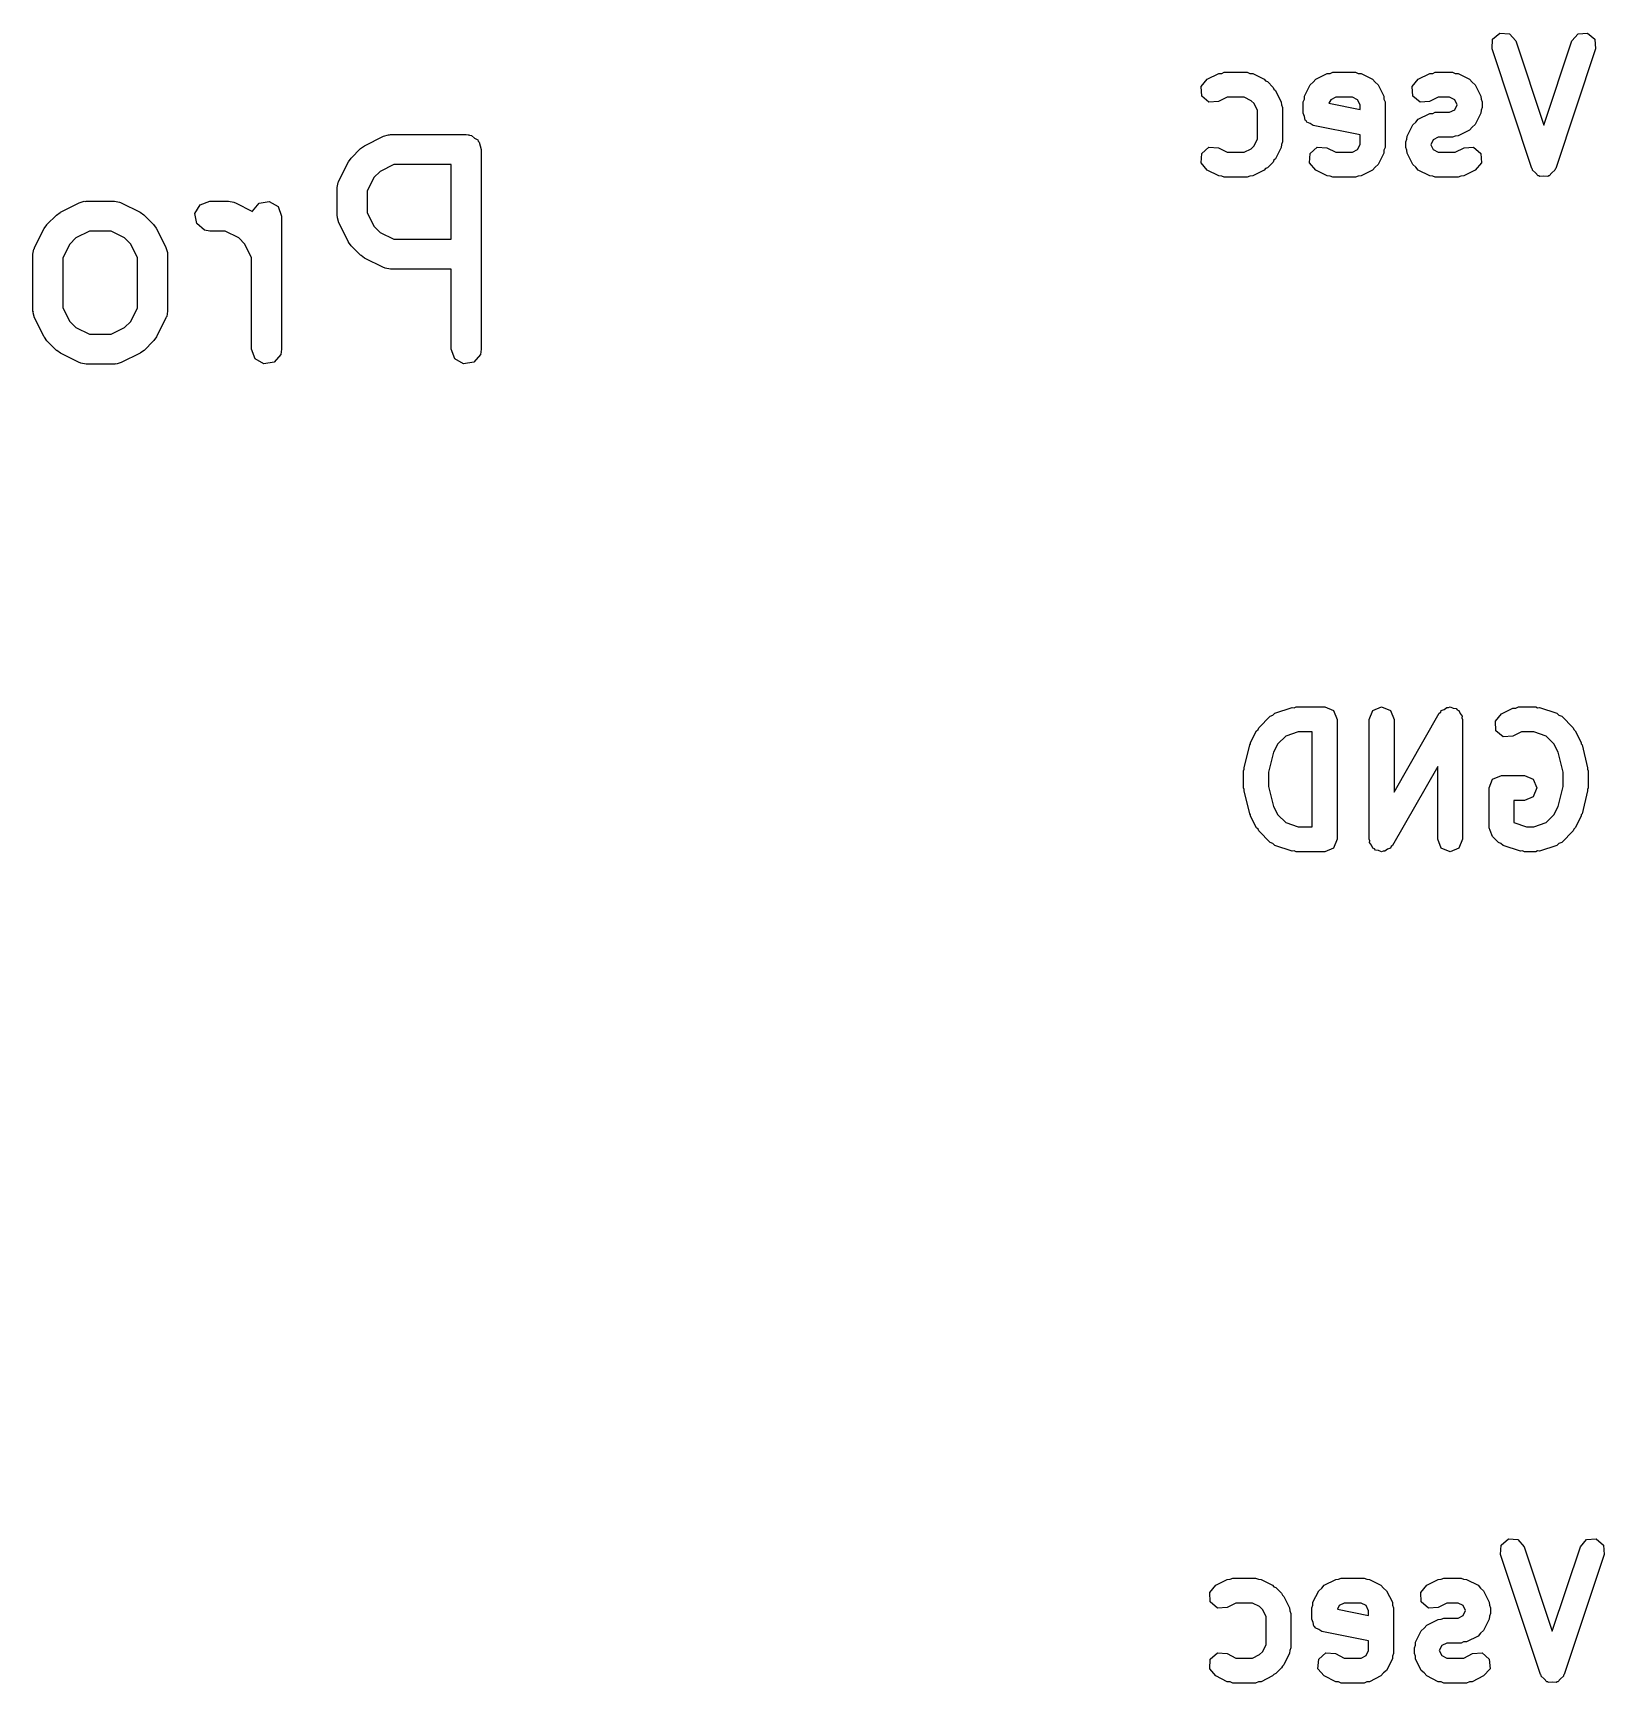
# Model space of a CAD drawing. Extents: x 83.8 to 114.9, y -109.2 to -88.6.
# Drawn here: x 107.02 to 114.89, y -97.94 to -89.67 of the extents above; entities that cross this region are included whole.
import ezdxf

# ---------------------------------------------------------------- set-up
doc = ezdxf.new("R2010")
doc.units = 0
doc.layers.add('BLACK', color=7, linetype='CONTINUOUS')

msp = doc.modelspace()

# ---------------------------------------------------------------- linework, layer by layer
at = {"layer": 'BLACK', "linetype": 'CONTINUOUS'}
for p, q in [((114.328, -89.7525), (114.331, -89.7048)), ((114.331, -89.7048), (114.368, -89.6734)), ((114.368, -89.6734), (114.415, -89.6768)), ((114.415, -89.6768), (114.447, -89.713)), ((114.447, -89.713), (114.587, -90.1351)), ((114.587, -90.1351), (114.728, -89.713)), ((114.728, -89.713), (114.759, -89.6768)), ((114.759, -89.6768), (114.807, -89.6734)), ((114.807, -89.6734), (114.843, -89.7048)), ((114.843, -89.7048), (114.847, -89.7525)), ((114.528, -90.3525), (114.328, -89.7525)), ((114.847, -89.7525), (114.647, -90.3525)), ((112.871, -89.9415), (112.902, -89.9054)), ((112.902, -89.9054), (112.959, -89.8768)), ((112.959, -89.8768), (112.974, -89.8758)), ((112.974, -89.8758), (112.987, -89.8702)), ((112.987, -89.8702), (113.102, -89.8702)), ((113.102, -89.8702), (113.115, -89.8758)), ((113.115, -89.8758), (113.13, -89.8768)), ((113.13, -89.8768), (113.187, -89.9054)), ((113.187, -89.9054), (113.193, -89.9132)), ((113.193, -89.9132), (113.203, -89.9171)), ((113.432, -89.9204), (113.445, -89.9054)), ((113.445, -89.9054), (113.502, -89.8768)), ((113.502, -89.8768), (113.517, -89.8758)), ((113.517, -89.8758), (113.53, -89.8702)), ((113.53, -89.8702), (113.644, -89.8702)), ((113.644, -89.8702), (113.658, -89.8758)), ((113.658, -89.8758), (113.672, -89.8768)), ((113.672, -89.8768), (113.73, -89.9054)), ((113.73, -89.9054), (113.743, -89.9204)), ((113.928, -89.9415), (113.959, -89.9054)), ((113.959, -89.9054), (114.017, -89.8768)), ((114.017, -89.8768), (114.031, -89.8758)), ((114.031, -89.8758), (114.044, -89.8702)), ((114.044, -89.8702), (114.13, -89.8702)), ((114.13, -89.8702), (114.144, -89.8758)), ((114.144, -89.8758), (114.158, -89.8768)), ((114.158, -89.8768), (114.215, -89.9054)), ((114.215, -89.9054), (114.228, -89.9204)), ((112.874, -89.9893), (112.871, -89.9415)), ((112.91, -90.0206), (112.874, -89.9893)), ((113.002, -89.9952), (112.958, -90.0172)), ((113.087, -89.9952), (113.002, -89.9952)), ((113.122, -90.0127), (113.087, -89.9952)), ((113.203, -89.9171), (113.232, -89.9457)), ((113.232, -89.9457), (113.235, -89.9552)), ((113.235, -89.9552), (113.243, -89.9619)), ((113.243, -89.9619), (113.272, -90.0191)), ((113.388, -90.005), (113.389, -89.9905)), ((113.389, -89.9905), (113.417, -89.9334)), ((113.417, -89.9334), (113.432, -89.9204)), ((113.545, -89.9952), (113.52, -90.0079)), ((113.63, -89.9952), (113.545, -89.9952)), ((113.655, -90.0079), (113.63, -89.9952)), ((113.743, -89.9204), (113.758, -89.9334)), ((113.758, -89.9334), (113.786, -89.9905)), ((113.786, -89.9905), (113.787, -90.005)), ((113.931, -89.9893), (113.928, -89.9415)), ((113.968, -90.0206), (113.931, -89.9893)), ((114.059, -89.9952), (114.015, -90.0172)), ((114.115, -89.9952), (114.059, -89.9952)), ((114.141, -90.0079), (114.115, -89.9952)), ((114.228, -89.9204), (114.243, -89.9334)), ((114.243, -89.9334), (114.272, -89.9905)), ((114.272, -89.9905), (114.273, -90.005)), ((112.958, -90.0172), (112.91, -90.0206)), ((113.136, -90.0269), (113.122, -90.0127)), ((113.153, -90.0618), (113.136, -90.0269)), ((113.153, -90.2037), (113.153, -90.0618)), ((113.272, -90.0191), (113.273, -90.0336)), ((113.273, -90.0336), (113.278, -90.047)), ((113.278, -90.047), (113.278, -90.2184)), ((113.382, -90.0185), (113.388, -90.005)), ((113.382, -90.0756), (113.382, -90.0185)), ((113.389, -90.0924), (113.382, -90.0756)), ((113.52, -90.0079), (113.511, -90.0252)), ((113.511, -90.0252), (113.668, -90.0565)), ((113.668, -90.0332), (113.655, -90.0079)), ((113.668, -90.0565), (113.668, -90.0332)), ((113.787, -90.005), (113.793, -90.0185)), ((113.793, -90.0185), (113.793, -90.247)), ((113.959, -90.1054), (114.017, -90.0768)), ((114.015, -90.0172), (113.968, -90.0206)), ((114.017, -90.0768), (114.031, -90.0758)), ((114.031, -90.0758), (114.044, -90.0702)), ((114.044, -90.0702), (114.115, -90.0702)), ((114.115, -90.0702), (114.141, -90.0576)), ((114.153, -90.0327), (114.141, -90.0079)), ((114.141, -90.0576), (114.153, -90.0327)), ((114.272, -90.075), (114.243, -90.1321)), ((114.273, -90.0605), (114.272, -90.075)), ((114.273, -90.005), (114.278, -90.0185)), ((114.278, -90.047), (114.273, -90.0605)), ((114.278, -90.0185), (114.278, -90.047)), ((113.392, -90.1103), (113.389, -90.0924)), ((113.398, -90.1138), (113.392, -90.1103)), ((113.4, -90.1198), (113.398, -90.1138)), ((113.417, -90.1268), (113.4, -90.1198)), ((113.432, -90.1369), (113.417, -90.1268)), ((113.668, -90.184), (113.432, -90.1369)), ((113.903, -90.1905), (113.931, -90.1334)), ((113.931, -90.1334), (113.946, -90.1204)), ((113.946, -90.1204), (113.959, -90.1054)), ((114.215, -90.1601), (114.158, -90.1886)), ((114.228, -90.1451), (114.215, -90.1601)), ((114.243, -90.1321), (114.228, -90.1451)), ((108.661, -90.252), (108.68, -90.2391)), ((108.68, -90.2391), (108.681, -90.2379)), ((108.681, -90.2379), (108.776, -90.1903)), ((108.776, -90.1903), (108.801, -90.1829)), ((108.801, -90.1829), (108.805, -90.1839)), ((108.805, -90.1839), (108.81, -90.1824)), ((108.81, -90.1824), (109.19, -90.1824)), ((109.19, -90.1824), (109.2, -90.1841)), ((109.2, -90.1841), (109.203, -90.1835)), ((109.203, -90.1835), (109.206, -90.1852)), ((109.206, -90.1852), (109.216, -90.1869)), ((109.216, -90.1869), (109.231, -90.1994)), ((109.231, -90.1994), (109.248, -90.2092)), ((109.248, -90.2092), (109.25, -90.2155)), ((109.25, -90.2155), (109.255, -90.2199)), ((109.255, -90.2199), (109.259, -90.2391)), ((109.259, -90.2391), (109.265, -90.2574)), ((112.874, -90.2762), (112.91, -90.2449)), ((112.91, -90.2449), (112.958, -90.2483)), ((113.122, -90.2528), (113.136, -90.2386)), ((113.136, -90.2386), (113.153, -90.2037)), ((113.273, -90.2319), (113.272, -90.2464)), ((113.278, -90.2184), (113.273, -90.2319)), ((113.417, -90.2762), (113.453, -90.2449)), ((113.453, -90.2449), (113.501, -90.2483)), ((113.655, -90.2576), (113.668, -90.2323)), ((113.668, -90.2323), (113.668, -90.184)), ((113.896, -90.2184), (113.902, -90.205)), ((113.896, -90.247), (113.896, -90.2184)), ((113.902, -90.205), (113.903, -90.1905)), ((114.034, -90.2079), (114.021, -90.2327)), ((114.021, -90.2327), (114.034, -90.2576)), ((114.059, -90.1952), (114.034, -90.2079)), ((114.13, -90.1952), (114.059, -90.1952)), ((114.144, -90.1897), (114.13, -90.1952)), ((114.158, -90.1886), (114.144, -90.1897)), ((114.188, -90.2483), (114.236, -90.2449)), ((114.236, -90.2449), (114.272, -90.2762)), ((108.552, -90.4143), (108.6, -90.3191)), ((108.6, -90.3191), (108.613, -90.3011)), ((108.613, -90.3011), (108.614, -90.2996)), ((108.614, -90.2996), (108.661, -90.252)), ((109.265, -90.2574), (109.265, -91.2574)), ((112.871, -90.3239), (112.874, -90.2762)), ((112.902, -90.3601), (112.871, -90.3239)), ((112.958, -90.2483), (113.002, -90.2702)), ((113.002, -90.2702), (113.087, -90.2702)), ((113.087, -90.2702), (113.122, -90.2528)), ((113.232, -90.3198), (113.203, -90.3484)), ((113.235, -90.3103), (113.232, -90.3198)), ((113.243, -90.3035), (113.235, -90.3103)), ((113.272, -90.2464), (113.243, -90.3035)), ((113.414, -90.3239), (113.417, -90.2762)), ((113.445, -90.3601), (113.414, -90.3239)), ((113.501, -90.2483), (113.545, -90.2702)), ((113.545, -90.2702), (113.63, -90.2702)), ((113.63, -90.2702), (113.655, -90.2576)), ((113.786, -90.275), (113.758, -90.3321)), ((113.787, -90.2605), (113.786, -90.275)), ((113.793, -90.247), (113.787, -90.2605)), ((113.902, -90.2605), (113.896, -90.247)), ((113.903, -90.275), (113.902, -90.2605)), ((113.931, -90.3321), (113.903, -90.275)), ((114.034, -90.2576), (114.059, -90.2702)), ((114.059, -90.2702), (114.144, -90.2702)), ((114.144, -90.2702), (114.188, -90.2483)), ((114.275, -90.3239), (114.244, -90.3601)), ((114.272, -90.2762), (114.275, -90.3239)), ((108.728, -90.397), (108.694, -90.4656)), ((108.759, -90.3666), (108.728, -90.397)), ((108.827, -90.3324), (108.759, -90.3666)), ((109.115, -90.3324), (108.827, -90.3324)), ((109.115, -90.7062), (109.115, -90.3324)), ((112.959, -90.3886), (112.902, -90.3601)), ((112.974, -90.3897), (112.959, -90.3886)), ((112.987, -90.3952), (112.974, -90.3897)), ((113.102, -90.3952), (112.987, -90.3952)), ((113.115, -90.3897), (113.102, -90.3952)), ((113.13, -90.3886), (113.115, -90.3897)), ((113.187, -90.3601), (113.13, -90.3886)), ((113.193, -90.3523), (113.187, -90.3601)), ((113.203, -90.3484), (113.193, -90.3523)), ((113.502, -90.3886), (113.445, -90.3601)), ((113.517, -90.3897), (113.502, -90.3886)), ((113.53, -90.3952), (113.517, -90.3897)), ((113.644, -90.3952), (113.53, -90.3952)), ((113.658, -90.3897), (113.644, -90.3952)), ((113.672, -90.3886), (113.658, -90.3897)), ((113.73, -90.3601), (113.672, -90.3886)), ((113.743, -90.3451), (113.73, -90.3601)), ((113.758, -90.3321), (113.743, -90.3451)), ((113.946, -90.3451), (113.931, -90.3321)), ((113.959, -90.3601), (113.946, -90.3451)), ((114.017, -90.3886), (113.959, -90.3601)), ((114.031, -90.3897), (114.017, -90.3886)), ((114.044, -90.3952), (114.031, -90.3897)), ((114.159, -90.3952), (114.044, -90.3952)), ((114.172, -90.3897), (114.159, -90.3952)), ((114.187, -90.3886), (114.172, -90.3897)), ((114.244, -90.3601), (114.187, -90.3886)), ((114.531, -90.356), (114.528, -90.3525)), ((114.531, -90.3607), (114.531, -90.356)), ((114.546, -90.3737), (114.531, -90.3607)), ((114.559, -90.3886), (114.546, -90.3737)), ((114.564, -90.389), (114.559, -90.3886)), ((114.568, -90.392), (114.564, -90.389)), ((114.587, -90.3906), (114.568, -90.392)), ((114.607, -90.392), (114.587, -90.3906)), ((114.611, -90.389), (114.607, -90.392)), ((114.615, -90.3886), (114.611, -90.389)), ((114.628, -90.3737), (114.615, -90.3886)), ((114.643, -90.3607), (114.628, -90.3737)), ((114.644, -90.356), (114.643, -90.3607)), ((114.647, -90.3525), (114.644, -90.356)), ((108.544, -90.4479), (108.549, -90.4222)), ((108.544, -90.5907), (108.544, -90.4479)), ((108.549, -90.4222), (108.551, -90.4188)), ((108.551, -90.4188), (108.552, -90.4143)), ((108.694, -90.4656), (108.694, -90.573)), ((107.137, -90.5853), (107.156, -90.5724)), ((107.156, -90.5724), (107.157, -90.5713)), ((107.157, -90.5713), (107.252, -90.5236)), ((107.252, -90.5236), (107.277, -90.5162)), ((107.277, -90.5162), (107.281, -90.5172)), ((107.281, -90.5172), (107.286, -90.5157)), ((107.286, -90.5157), (107.429, -90.5157)), ((107.429, -90.5157), (107.454, -90.5202)), ((107.454, -90.5202), (107.458, -90.5231)), ((107.458, -90.5231), (107.462, -90.5236)), ((107.462, -90.5236), (107.557, -90.5713)), ((107.557, -90.5713), (107.575, -90.5846)), ((107.831, -90.5777), (107.857, -90.5333)), ((107.857, -90.5333), (107.905, -90.5157)), ((107.905, -90.5157), (108, -90.5157)), ((108, -90.5157), (108.026, -90.5202)), ((108.026, -90.5202), (108.029, -90.5231)), ((108.029, -90.5231), (108.034, -90.5236)), ((108.034, -90.5236), (108.12, -90.5667)), ((108.12, -90.5651), (108.153, -90.5258)), ((108.12, -90.5667), (108.12, -90.5651)), ((108.153, -90.5258), (108.203, -90.5169)), ((108.203, -90.5169), (108.248, -90.5425)), ((108.248, -90.5425), (108.265, -90.5907)), ((108.694, -90.573), (108.728, -90.6415)), ((107.028, -90.7476), (107.076, -90.6524)), ((107.076, -90.6524), (107.089, -90.6344)), ((107.089, -90.6344), (107.09, -90.6329)), ((107.09, -90.6329), (107.137, -90.5853)), ((107.575, -90.5846), (107.577, -90.5853)), ((107.577, -90.5853), (107.624, -90.6329)), ((107.624, -90.6329), (107.637, -90.6513)), ((107.637, -90.6513), (107.639, -90.6524)), ((107.639, -90.6524), (107.686, -90.7476)), ((107.84, -90.6282), (107.831, -90.5777)), ((107.879, -90.6612), (107.84, -90.6282)), ((108.265, -90.5907), (108.265, -91.2574)), ((108.546, -90.5949), (108.544, -90.5907)), ((108.545, -90.5993), (108.546, -90.5949)), ((108.552, -90.6243), (108.545, -90.5993)), ((108.6, -90.7195), (108.552, -90.6243)), ((108.728, -90.6415), (108.759, -90.6719)), ((107.204, -90.7304), (107.17, -90.7989)), ((107.235, -90.7), (107.204, -90.7304)), ((107.303, -90.6657), (107.235, -90.7)), ((107.411, -90.6657), (107.303, -90.6657)), ((107.479, -90.7), (107.411, -90.6657)), ((107.51, -90.7304), (107.479, -90.7)), ((107.544, -90.7989), (107.51, -90.7304)), ((107.905, -90.6657), (107.879, -90.6612)), ((107.982, -90.6657), (107.905, -90.6657)), ((108.051, -90.7), (107.982, -90.6657)), ((108.081, -90.7304), (108.051, -90.7)), ((108.115, -90.7989), (108.081, -90.7304)), ((108.601, -90.7206), (108.6, -90.7195)), ((108.614, -90.739), (108.601, -90.7206)), ((108.661, -90.7866), (108.614, -90.739)), ((108.759, -90.6719), (108.827, -90.7062)), ((108.827, -90.7062), (109.115, -90.7062)), ((107.02, -90.7812), (107.025, -90.7555)), ((107.02, -91.0669), (107.02, -90.7812)), ((107.025, -90.7555), (107.028, -90.7521)), ((107.028, -90.7521), (107.028, -90.7476)), ((107.17, -90.7989), (107.17, -91.0492)), ((107.544, -91.0492), (107.544, -90.7989)), ((107.686, -90.7476), (107.694, -90.7726)), ((107.694, -90.7726), (107.693, -90.777)), ((107.693, -90.777), (107.694, -90.7812)), ((107.694, -90.7812), (107.694, -91.0669)), ((108.115, -91.2574), (108.115, -90.7989)), ((108.663, -90.7873), (108.661, -90.7866)), ((108.681, -90.8007), (108.663, -90.7873)), ((108.776, -90.8483), (108.681, -90.8007)), ((108.78, -90.8488), (108.776, -90.8483)), ((108.784, -90.8517), (108.78, -90.8488)), ((108.81, -90.8562), (108.784, -90.8517)), ((109.115, -90.8562), (108.81, -90.8562)), ((109.115, -91.2574), (109.115, -90.8562)), ((107.022, -91.0711), (107.02, -91.0669)), ((107.021, -91.0755), (107.022, -91.0711)), ((107.17, -91.0492), (107.204, -91.1177)), ((107.51, -91.1177), (107.544, -91.0492)), ((107.694, -91.0669), (107.69, -91.0926)), ((107.028, -91.1004), (107.021, -91.0755)), ((107.076, -91.1957), (107.028, -91.1004)), ((107.204, -91.1177), (107.235, -91.1481)), ((107.235, -91.1481), (107.303, -91.1824)), ((107.411, -91.1824), (107.479, -91.1481)), ((107.479, -91.1481), (107.51, -91.1177)), ((107.686, -91.1004), (107.639, -91.1957)), ((107.687, -91.096), (107.686, -91.1004)), ((107.69, -91.0926), (107.687, -91.096)), ((107.077, -91.1968), (107.076, -91.1957)), ((107.09, -91.2152), (107.077, -91.1968)), ((107.137, -91.2628), (107.09, -91.2152)), ((107.303, -91.1824), (107.411, -91.1824)), ((107.624, -91.2152), (107.577, -91.2628)), ((107.625, -91.2137), (107.624, -91.2152)), ((107.639, -91.1957), (107.625, -91.2137)), ((107.139, -91.2635), (107.137, -91.2628)), ((107.157, -91.2768), (107.139, -91.2635)), ((107.252, -91.3245), (107.157, -91.2768)), ((107.557, -91.2768), (107.462, -91.3245)), ((107.558, -91.2757), (107.557, -91.2768)), ((107.577, -91.2628), (107.558, -91.2757)), ((108.133, -91.3056), (108.115, -91.2574)), ((108.177, -91.3312), (108.133, -91.3056)), ((108.261, -91.283), (108.228, -91.3223)), ((108.265, -91.2574), (108.261, -91.283)), ((109.133, -91.3056), (109.115, -91.2574)), ((109.177, -91.3312), (109.133, -91.3056)), ((109.261, -91.283), (109.228, -91.3223)), ((109.265, -91.2574), (109.261, -91.283)), ((107.257, -91.325), (107.252, -91.3245)), ((107.26, -91.3279), (107.257, -91.325)), ((107.286, -91.3324), (107.26, -91.3279)), ((107.429, -91.3324), (107.286, -91.3324)), ((107.433, -91.3308), (107.429, -91.3324)), ((107.437, -91.3319), (107.433, -91.3308)), ((107.462, -91.3245), (107.437, -91.3319)), ((108.228, -91.3223), (108.177, -91.3312)), ((109.228, -91.3223), (109.177, -91.3312)), ((113.241, -93.0808), (113.327, -93.0522)), ((113.327, -93.0522), (113.337, -93.0529)), ((113.337, -93.0529), (113.347, -93.049)), ((113.347, -93.049), (113.49, -93.049)), ((113.49, -93.049), (113.534, -93.0673)), ((113.731, -93.0673), (113.775, -93.049)), ((113.775, -93.049), (113.819, -93.0673)), ((114.089, -93.0611), (114.102, -93.0512)), ((114.102, -93.0512), (114.11, -93.0523)), ((114.11, -93.0523), (114.118, -93.049)), ((114.118, -93.049), (114.133, -93.0552)), ((114.433, -93.0556), (114.448, -93.0546)), ((114.448, -93.0546), (114.461, -93.049)), ((114.461, -93.049), (114.547, -93.049)), ((114.547, -93.049), (114.556, -93.0529)), ((114.556, -93.0529), (114.566, -93.0522)), ((114.566, -93.0522), (114.652, -93.0808)), ((113.16, -93.153), (113.217, -93.0959)), ((113.217, -93.0959), (113.23, -93.0903)), ((113.23, -93.0903), (113.241, -93.0808)), ((113.534, -93.0673), (113.552, -93.1115)), ((113.552, -93.1115), (113.552, -93.7115)), ((113.713, -93.1115), (113.731, -93.0673)), ((113.713, -93.7115), (113.713, -93.1115)), ((113.819, -93.0673), (113.838, -93.1115)), ((113.838, -93.4762), (114.064, -93.0805)), ((113.838, -93.1115), (113.838, -93.4762)), ((114.064, -93.0805), (114.071, -93.0752)), ((114.071, -93.0752), (114.074, -93.0673)), ((114.074, -93.0673), (114.089, -93.0611)), ((114.133, -93.0552), (114.149, -93.0572)), ((114.149, -93.0572), (114.154, -93.064)), ((114.154, -93.064), (114.162, -93.0673)), ((114.162, -93.0673), (114.169, -93.0823)), ((114.169, -93.0823), (114.178, -93.0951)), ((114.178, -93.0951), (114.177, -93.1036)), ((114.177, -93.1036), (114.181, -93.1115)), ((114.181, -93.1115), (114.181, -93.7115)), ((114.345, -93.1203), (114.376, -93.0842)), ((114.348, -93.168), (114.345, -93.1203)), ((114.376, -93.0842), (114.433, -93.0556)), ((114.652, -93.0808), (114.663, -93.0903)), ((114.663, -93.0903), (114.677, -93.0959)), ((114.677, -93.0959), (114.734, -93.153)), ((113.119, -93.2264), (113.148, -93.1693)), ((113.148, -93.1693), (113.156, -93.1625)), ((113.156, -93.1625), (113.16, -93.153)), ((113.295, -93.1947), (113.255, -93.2342)), ((113.357, -93.174), (113.295, -93.1947)), ((113.427, -93.174), (113.357, -93.174)), ((113.427, -93.649), (113.427, -93.174)), ((114.384, -93.1994), (114.348, -93.168)), ((114.432, -93.196), (114.384, -93.1994)), ((114.476, -93.174), (114.432, -93.196)), ((114.537, -93.174), (114.476, -93.174)), ((114.599, -93.1947), (114.537, -93.174)), ((114.638, -93.2342), (114.599, -93.1947)), ((114.734, -93.153), (114.738, -93.1625)), ((114.738, -93.1625), (114.745, -93.1693)), ((114.745, -93.1693), (114.774, -93.2264)), ((113.086, -93.3535), (113.115, -93.2392)), ((113.115, -93.2392), (113.119, -93.2335)), ((113.119, -93.2335), (113.119, -93.2264)), ((113.234, -93.2762), (113.209, -93.3763)), ((113.255, -93.2342), (113.234, -93.2762)), ((114.659, -93.2762), (114.638, -93.2342)), ((114.684, -93.3763), (114.659, -93.2762)), ((114.774, -93.2264), (114.775, -93.2335)), ((114.775, -93.2335), (114.779, -93.2392)), ((114.779, -93.2392), (114.807, -93.3535)), ((113.084, -93.3686), (113.087, -93.3613)), ((113.084, -93.4544), (113.084, -93.3686)), ((113.087, -93.3613), (113.086, -93.3535)), ((113.209, -93.3763), (113.209, -93.4467)), ((114.056, -93.3468), (113.83, -93.7425)), ((114.056, -93.7115), (114.056, -93.3468)), ((114.684, -93.4467), (114.684, -93.3763)), ((114.807, -93.3535), (114.806, -93.3613)), ((114.806, -93.3613), (114.809, -93.3686)), ((114.809, -93.3686), (114.809, -93.4544)), ((113.087, -93.4617), (113.084, -93.4544)), ((113.086, -93.4695), (113.087, -93.4617)), ((113.209, -93.4467), (113.234, -93.5468)), ((114.313, -93.4544), (114.331, -93.4102)), ((114.313, -93.6544), (114.313, -93.4544)), ((114.331, -93.4102), (114.375, -93.3919)), ((114.375, -93.3919), (114.49, -93.3919)), ((114.49, -93.3919), (114.534, -93.4102)), ((114.534, -93.4102), (114.552, -93.4544)), ((114.552, -93.4544), (114.534, -93.4986)), ((114.659, -93.5468), (114.684, -93.4467)), ((114.809, -93.4544), (114.806, -93.4617)), ((114.806, -93.4617), (114.807, -93.4695)), ((113.115, -93.5838), (113.086, -93.4695)), ((113.234, -93.5468), (113.255, -93.5888)), ((114.49, -93.5169), (114.438, -93.5169)), ((114.438, -93.5169), (114.438, -93.6284)), ((114.534, -93.4986), (114.49, -93.5169)), ((114.638, -93.5888), (114.659, -93.5468)), ((114.807, -93.4695), (114.779, -93.5838)), ((113.119, -93.5895), (113.115, -93.5838)), ((113.119, -93.5966), (113.119, -93.5895)), ((113.148, -93.6537), (113.119, -93.5966)), ((113.255, -93.5888), (113.295, -93.6283)), ((113.295, -93.6283), (113.357, -93.649)), ((114.438, -93.6284), (114.5, -93.649)), ((114.537, -93.649), (114.599, -93.6283)), ((114.599, -93.6283), (114.638, -93.5888)), ((114.774, -93.5966), (114.745, -93.6537)), ((114.775, -93.5895), (114.774, -93.5966)), ((114.779, -93.5838), (114.775, -93.5895)), ((113.156, -93.6605), (113.148, -93.6537)), ((113.16, -93.67), (113.156, -93.6605)), ((113.217, -93.7271), (113.16, -93.67)), ((113.357, -93.649), (113.427, -93.649)), ((113.552, -93.7115), (113.534, -93.7557)), ((113.716, -93.7194), (113.713, -93.7115)), ((114.074, -93.7557), (114.056, -93.7115)), ((114.181, -93.7115), (114.162, -93.7557)), ((114.318, -93.6673), (114.313, -93.6544)), ((114.331, -93.6986), (114.318, -93.6673)), ((114.36, -93.7271), (114.331, -93.6986)), ((114.5, -93.649), (114.537, -93.649)), ((114.734, -93.67), (114.677, -93.7271)), ((114.738, -93.6605), (114.734, -93.67)), ((114.745, -93.6537), (114.738, -93.6605)), ((113.23, -93.7327), (113.217, -93.7271)), ((113.241, -93.7422), (113.23, -93.7327)), ((113.327, -93.7708), (113.241, -93.7422)), ((113.337, -93.7701), (113.327, -93.7708)), ((113.347, -93.774), (113.337, -93.7701)), ((113.49, -93.774), (113.347, -93.774)), ((113.534, -93.7557), (113.49, -93.774)), ((113.715, -93.7279), (113.716, -93.7194)), ((113.725, -93.7407), (113.715, -93.7279)), ((113.731, -93.7557), (113.725, -93.7407)), ((113.739, -93.759), (113.731, -93.7557)), ((113.744, -93.7658), (113.739, -93.759)), ((113.76, -93.7678), (113.744, -93.7658)), ((113.775, -93.774), (113.76, -93.7678)), ((113.783, -93.7707), (113.775, -93.774)), ((113.792, -93.7718), (113.783, -93.7707)), ((113.804, -93.7619), (113.792, -93.7718)), ((113.819, -93.7557), (113.804, -93.7619)), ((113.823, -93.7478), (113.819, -93.7557)), ((113.83, -93.7425), (113.823, -93.7478)), ((114.118, -93.774), (114.074, -93.7557)), ((114.162, -93.7557), (114.118, -93.774)), ((114.373, -93.7327), (114.36, -93.7271)), ((114.384, -93.7422), (114.373, -93.7327)), ((114.47, -93.7708), (114.384, -93.7422)), ((114.48, -93.7701), (114.47, -93.7708)), ((114.49, -93.774), (114.48, -93.7701)), ((114.547, -93.774), (114.49, -93.774)), ((114.556, -93.7701), (114.547, -93.774)), ((114.566, -93.7708), (114.556, -93.7701)), ((114.652, -93.7422), (114.566, -93.7708)), ((114.663, -93.7327), (114.652, -93.7422)), ((114.677, -93.7271), (114.663, -93.7327)), ((114.371, -97.2948), (114.374, -97.2471)), ((114.374, -97.2471), (114.41, -97.2158)), ((114.41, -97.2158), (114.458, -97.2192)), ((114.458, -97.2192), (114.489, -97.2553)), ((114.489, -97.2553), (114.63, -97.6774)), ((114.63, -97.6774), (114.771, -97.2553)), ((114.771, -97.2553), (114.802, -97.2192)), ((114.802, -97.2192), (114.85, -97.2158)), ((114.85, -97.2158), (114.886, -97.2471)), ((114.886, -97.2471), (114.889, -97.2948)), ((114.571, -97.8948), (114.371, -97.2948)), ((114.889, -97.2948), (114.689, -97.8948)), ((112.945, -97.4477), (113.002, -97.4192)), ((113.002, -97.4192), (113.016, -97.4181)), ((113.016, -97.4181), (113.03, -97.4126)), ((113.03, -97.4126), (113.144, -97.4126)), ((113.144, -97.4126), (113.158, -97.4181)), ((113.158, -97.4181), (113.172, -97.4192)), ((113.172, -97.4192), (113.229, -97.4477)), ((113.488, -97.4477), (113.545, -97.4192)), ((113.545, -97.4192), (113.559, -97.4181)), ((113.559, -97.4181), (113.573, -97.4126)), ((113.573, -97.4126), (113.687, -97.4126)), ((113.687, -97.4126), (113.701, -97.4181)), ((113.701, -97.4181), (113.715, -97.4192)), ((113.715, -97.4192), (113.772, -97.4477)), ((114.002, -97.4477), (114.059, -97.4192)), ((114.059, -97.4192), (114.074, -97.4181)), ((114.074, -97.4181), (114.087, -97.4126)), ((114.087, -97.4126), (114.173, -97.4126)), ((114.173, -97.4126), (114.186, -97.4181)), ((114.186, -97.4181), (114.201, -97.4192)), ((114.201, -97.4192), (114.258, -97.4477)), ((112.914, -97.4839), (112.945, -97.4477)), ((112.917, -97.5316), (112.914, -97.4839)), ((113.229, -97.4477), (113.236, -97.4555)), ((113.236, -97.4555), (113.246, -97.4594)), ((113.246, -97.4594), (113.274, -97.488)), ((113.274, -97.488), (113.278, -97.4975)), ((113.278, -97.4975), (113.286, -97.5043)), ((113.286, -97.5043), (113.314, -97.5614)), ((113.431, -97.5328), (113.46, -97.4757)), ((113.46, -97.4757), (113.475, -97.4627)), ((113.475, -97.4627), (113.488, -97.4477)), ((113.772, -97.4477), (113.785, -97.4627)), ((113.785, -97.4627), (113.8, -97.4757)), ((113.8, -97.4757), (113.829, -97.5328)), ((113.971, -97.4839), (114.002, -97.4477)), ((113.974, -97.5316), (113.971, -97.4839)), ((114.258, -97.4477), (114.271, -97.4627)), ((114.271, -97.4627), (114.286, -97.4757)), ((114.286, -97.4757), (114.314, -97.5328)), ((112.953, -97.5629), (112.917, -97.5316)), ((113.001, -97.5595), (112.953, -97.5629)), ((113.045, -97.5376), (113.001, -97.5595)), ((113.129, -97.5376), (113.045, -97.5376)), ((113.164, -97.555), (113.129, -97.5376)), ((113.179, -97.5692), (113.164, -97.555)), ((113.196, -97.6041), (113.179, -97.5692)), ((113.314, -97.5614), (113.315, -97.5759)), ((113.315, -97.5759), (113.321, -97.5893)), ((113.321, -97.5893), (113.321, -97.7608)), ((113.425, -97.5608), (113.43, -97.5473)), ((113.425, -97.6179), (113.425, -97.5608)), ((113.43, -97.5473), (113.431, -97.5328)), ((113.562, -97.5502), (113.554, -97.5675)), ((113.554, -97.5675), (113.71, -97.5988)), ((113.588, -97.5376), (113.562, -97.5502)), ((113.672, -97.5376), (113.588, -97.5376)), ((113.698, -97.5502), (113.672, -97.5376)), ((113.71, -97.5755), (113.698, -97.5502)), ((113.71, -97.5988), (113.71, -97.5755)), ((113.829, -97.5328), (113.83, -97.5473)), ((113.83, -97.5473), (113.835, -97.5608)), ((113.835, -97.5608), (113.835, -97.7893)), ((114.01, -97.5629), (113.974, -97.5316)), ((114.058, -97.5595), (114.01, -97.5629)), ((114.102, -97.5376), (114.058, -97.5595)), ((114.158, -97.5376), (114.102, -97.5376)), ((114.183, -97.5502), (114.158, -97.5376)), ((114.158, -97.6126), (114.183, -97.5999)), ((114.196, -97.5751), (114.183, -97.5502)), ((114.183, -97.5999), (114.196, -97.5751)), ((114.314, -97.5328), (114.315, -97.5473)), ((114.315, -97.5473), (114.321, -97.5608)), ((114.321, -97.5893), (114.315, -97.6028)), ((114.321, -97.5608), (114.321, -97.5893)), ((113.196, -97.746), (113.196, -97.6041)), ((113.432, -97.6347), (113.425, -97.6179)), ((113.435, -97.6526), (113.432, -97.6347)), ((113.44, -97.6562), (113.435, -97.6526)), ((113.443, -97.6621), (113.44, -97.6562)), ((113.46, -97.6691), (113.443, -97.6621)), ((113.475, -97.6792), (113.46, -97.6691)), ((113.71, -97.7263), (113.475, -97.6792)), ((113.945, -97.7328), (113.974, -97.6757)), ((113.974, -97.6757), (113.989, -97.6627)), ((113.989, -97.6627), (114.002, -97.6477)), ((114.002, -97.6477), (114.059, -97.6192)), ((114.059, -97.6192), (114.074, -97.6181)), ((114.074, -97.6181), (114.087, -97.6126)), ((114.087, -97.6126), (114.158, -97.6126)), ((114.286, -97.6744), (114.271, -97.6874)), ((114.314, -97.6173), (114.286, -97.6744)), ((114.315, -97.6028), (114.314, -97.6173)), ((113.179, -97.7809), (113.196, -97.746)), ((113.321, -97.7608), (113.315, -97.7742)), ((113.71, -97.7746), (113.71, -97.7263)), ((113.939, -97.7608), (113.944, -97.7473)), ((113.939, -97.7893), (113.939, -97.7608)), ((113.944, -97.7473), (113.945, -97.7328)), ((114.077, -97.7502), (114.064, -97.7751)), ((114.102, -97.7376), (114.077, -97.7502)), ((114.173, -97.7376), (114.102, -97.7376)), ((114.186, -97.732), (114.173, -97.7376)), ((114.201, -97.731), (114.186, -97.732)), ((114.258, -97.7024), (114.201, -97.731)), ((114.271, -97.6874), (114.258, -97.7024)), ((112.914, -97.8663), (112.917, -97.8185)), ((112.917, -97.8185), (112.953, -97.7872)), ((112.953, -97.7872), (113.001, -97.7906)), ((113.001, -97.7906), (113.045, -97.8126)), ((113.045, -97.8126), (113.129, -97.8126)), ((113.129, -97.8126), (113.164, -97.7951)), ((113.164, -97.7951), (113.179, -97.7809)), ((113.286, -97.8459), (113.278, -97.8526)), ((113.314, -97.7887), (113.286, -97.8459)), ((113.315, -97.7742), (113.314, -97.7887)), ((113.456, -97.8663), (113.46, -97.8185)), ((113.46, -97.8185), (113.496, -97.7872)), ((113.496, -97.7872), (113.544, -97.7906)), ((113.544, -97.7906), (113.588, -97.8126)), ((113.588, -97.8126), (113.672, -97.8126)), ((113.672, -97.8126), (113.698, -97.7999)), ((113.698, -97.7999), (113.71, -97.7746)), ((113.829, -97.8173), (113.8, -97.8744)), ((113.83, -97.8028), (113.829, -97.8173)), ((113.835, -97.7893), (113.83, -97.8028)), ((113.944, -97.8028), (113.939, -97.7893)), ((113.945, -97.8173), (113.944, -97.8028)), ((113.974, -97.8744), (113.945, -97.8173)), ((114.064, -97.7751), (114.077, -97.7999)), ((114.077, -97.7999), (114.102, -97.8126)), ((114.102, -97.8126), (114.187, -97.8126)), ((114.187, -97.8126), (114.231, -97.7906)), ((114.231, -97.7906), (114.278, -97.7872)), ((114.278, -97.7872), (114.314, -97.8185)), ((114.314, -97.8185), (114.318, -97.8663)), ((112.945, -97.9024), (112.914, -97.8663)), ((113.002, -97.931), (112.945, -97.9024)), ((113.229, -97.9024), (113.172, -97.931)), ((113.236, -97.8946), (113.229, -97.9024)), ((113.246, -97.8907), (113.236, -97.8946)), ((113.274, -97.8621), (113.246, -97.8907)), ((113.278, -97.8526), (113.274, -97.8621)), ((113.488, -97.9024), (113.456, -97.8663)), ((113.545, -97.931), (113.488, -97.9024)), ((113.772, -97.9024), (113.715, -97.931)), ((113.785, -97.8874), (113.772, -97.9024)), ((113.8, -97.8744), (113.785, -97.8874)), ((113.989, -97.8874), (113.974, -97.8744)), ((114.002, -97.9024), (113.989, -97.8874)), ((114.059, -97.931), (114.002, -97.9024)), ((114.286, -97.9024), (114.229, -97.931)), ((114.318, -97.8663), (114.286, -97.9024)), ((114.574, -97.8984), (114.571, -97.8948)), ((114.574, -97.903), (114.574, -97.8984)), ((114.589, -97.916), (114.574, -97.903)), ((114.602, -97.931), (114.589, -97.916)), ((114.671, -97.916), (114.658, -97.931)), ((114.686, -97.903), (114.671, -97.916)), ((114.689, -97.8948), (114.686, -97.8984)), ((114.686, -97.8984), (114.686, -97.903)), ((113.017, -97.932), (113.002, -97.931)), ((113.03, -97.9376), (113.017, -97.932)), ((113.144, -97.9376), (113.03, -97.9376)), ((113.158, -97.932), (113.144, -97.9376)), ((113.172, -97.931), (113.158, -97.932)), ((113.559, -97.932), (113.545, -97.931)), ((113.573, -97.9376), (113.559, -97.932)), ((113.687, -97.9376), (113.573, -97.9376)), ((113.701, -97.932), (113.687, -97.9376)), ((113.715, -97.931), (113.701, -97.932)), ((114.074, -97.932), (114.059, -97.931)), ((114.087, -97.9376), (114.074, -97.932)), ((114.201, -97.9376), (114.087, -97.9376)), ((114.215, -97.932), (114.201, -97.9376)), ((114.229, -97.931), (114.215, -97.932)), ((114.607, -97.9313), (114.602, -97.931)), ((114.61, -97.9344), (114.607, -97.9313)), ((114.63, -97.933), (114.61, -97.9344)), ((114.65, -97.9344), (114.63, -97.933)), ((114.653, -97.9313), (114.65, -97.9344)), ((114.658, -97.931), (114.653, -97.9313))]:
    msp.add_line(p, q, dxfattribs=at)

doc.saveas('drawing.dxf')
